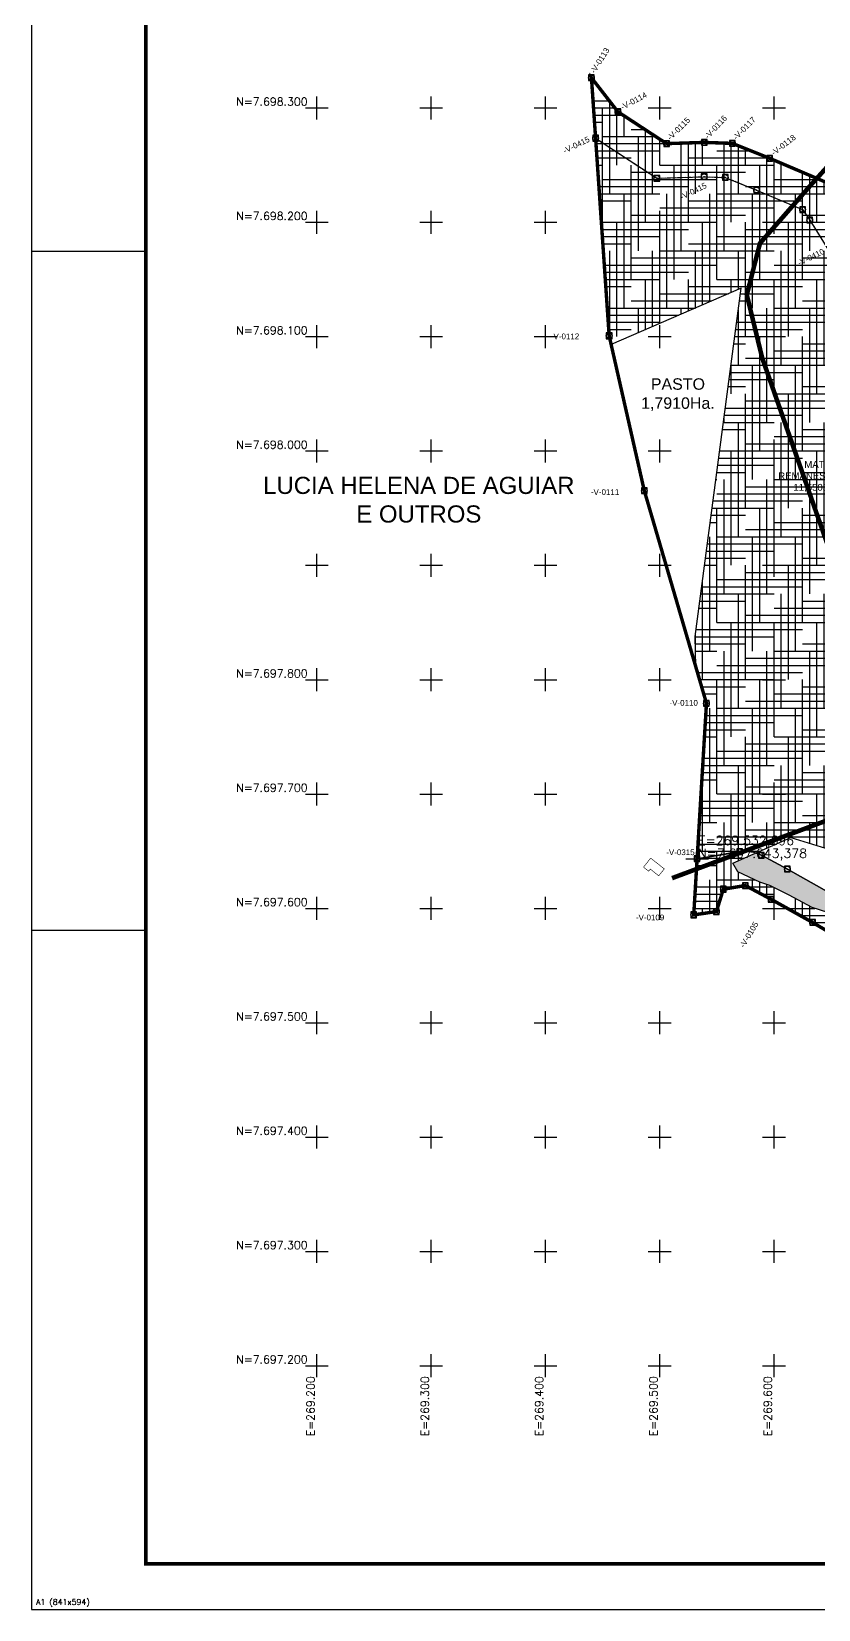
# Model space of a CAD drawing. Extents: x 268950 to 272314, y 7696987 to 7699363.
# Drawn here: x 268950 to 269639, y 7696987 to 7698367 of the extents above; entities that cross this region are included whole.
import ezdxf

# ---------------------------------------------------------------- set-up
doc = ezdxf.new("R2010")
doc.units = 0
doc.header["$LTSCALE"] = 40
doc.header["$MEASUREMENT"] = 0
doc.header["$PDMODE"] = 96
doc.header["$PDSIZE"] = 5
doc.linetypes.add('HIDDEN', pattern=[0.375, 0.25, -0.125])
for name, color, linetype in [('divi', 7, 'Continuous'), ('ESTRDA', 41, 'Continuous'), ('GRADE', 7, 'Continuous'), ('GRADE-EIXO', 9, 'Continuous'), ('POL_APP', 41, 'Continuous'), ('PRENCHIMENTO', 254, 'Continuous'), ('PT_TIPO-V', 7, 'Continuous'), ('TRACKLOGS', 7, 'Continuous')]:
    doc.layers.add(name, color=color, linetype=linetype)
doc.layers.add('pena 02', color=1, linetype='Continuous', lineweight=25)
doc.styles.add('ARIAL', font='arial.ttf')
doc.styles.add('ROMANS', font='romans.shx')
doc.styles.get("Standard").update_dxf_attribs({"font": 'arial.ttf'})
doc.styles.add('style1', font='arial.ttf')
doc.linetypes.add('CERCA', pattern='A,12.7,-4,["X",Standard,S=2,R=0,X=-2,Y=-1],-4', length=20.7)

# ---------------------------------------------------------------- blocks, each defined once
blk = doc.blocks.new('A1')
at = {"color": 9}
for p, q in [((0, 297), (25, 297)), ((0, 148.5), (25, 148.5))]:
    blk.add_line(p, q, dxfattribs=at)
blk.add_lwpolyline([(841, 0), (841, 594), (0, 594), (0, 0)], close=True, dxfattribs=at)
at = {"color": 7, "const_width": 0.8}
blk.add_lwpolyline([(25, 10), (831, 10), (831, 584), (25, 584)], close=True, dxfattribs=at)
at = {"style": 'ROMANS'}
blk.add_text('A1 (841x594)', height=1.25, dxfattribs=at).set_placement((1, 1))
blk = doc.blocks.new('BL-GRADEI')
at = {"layer": 'GRADE', "color": 8}
for p, q in [((-2.5, 0), (2.5, 0)), ((0, -2.5), (0, 2.5))]:
    blk.add_line(p, q, dxfattribs=at)
at = {"layer": 'GRADE', "color": 8, "style": 'ROMANS'}
blk.add_attdef('E-N', (0.5, 0.5), '', height=1.75, dxfattribs=at)
blk = doc.blocks.new('BL-GRADE')
at = {"layer": 'GRADE', "color": 8}
for p, q in [((-2.5, 0), (2.5, 0)), ((0, -2.5), (0, 2.5))]:
    blk.add_line(p, q, dxfattribs=at)
at = {"layer": 'GRADE', "color": 8, "style": 'ROMANS'}
blk.add_attdef('ESTE', (0.2, 3), '', height=2, rotation=0.0001, dxfattribs=at)
blk.add_attdef('NORTE', (0.2, 0.2), '', height=2, dxfattribs=at)
blk = doc.blocks.new('POL_APP')
at = {"layer": 'POL_APP', "color": 1, "linetype": 'Continuous', "ltscale": 50}
blk.add_lwpolyline([(269644.8, 7698235.3), (269596.1, 7698256), (269563.6, 7698269), (269538.9, 7698269.9), (269505.9, 7698268.8), (269463.4, 7698296.7), (269440.2, 7698326.4), (269443.9, 7698273.6), (269497.4, 7698238.5), (269538.9, 7698239.8), (269557.3, 7698239.2), (269584.7, 7698228.2), (269625, 7698211.1), (269631.3, 7698201.9), (269647.8, 7698175.6)], dxfattribs=at)
blk.add_lwpolyline([(269648.6, 7697613.7), (269611.7, 7697634.3), (269589, 7697646.4, 0.165048), (269569.9, 7697649.6), (269532.7, 7697643.4), (269529.7, 7697594.3), (269549.6, 7697597.2), (269555.6, 7697616.8), (269574.9, 7697620), (269597.3, 7697608), (269633.7, 7697587.7), (269655.3, 7697575)], format="xyb", dxfattribs=at)

msp = doc.modelspace()

# ---------------------------------------------------------------- hatches: boundary and pattern name
at = {"layer": 'PRENCHIMENTO', "linetype": 'HIDDEN', "ltscale": 50}
h = msp.add_hatch(dxfattribs=at)
h.set_pattern_fill('HOUND', color=1, scale=100)
h.paths.add_polyline_path([(270042.794, 7697771.989), (270017.771, 7697778.353), (270001, 7697791.881), (269980.753, 7697798.926), (269951.35, 7697805.126), (269939.743, 7697818.406), (269926.984, 7697826.627), (269924.246, 7697844.34), (269916.23, 7697858.899), (269852.019, 7697904.759), (269804.775, 7697946.99), (269790.076, 7697974.019), (269778.775, 7698013.993), (269782.598, 7698075.233), (269788.451, 7698094.375), (269788.629, 7698115.618), (269767.886, 7698144.747), (269741.322, 7698170.354), (269707.29, 7698191.218), (269696.735, 7698193.039), (269667.031, 7698201.383), (269656.344, 7698218.36), (269644.751, 7698235.283), (269596.137, 7698255.961), (269563.55, 7698269.014), (269538.908, 7698269.864), (269505.942, 7698268.783), (269463.353, 7698296.661), (269440.244, 7698326.351), (269443.869, 7698273.56), (269497.447, 7698238.488), (269538.882, 7698239.847), (269557.269, 7698239.213), (269584.687, 7698228.231), (269624.95, 7698211.104), (269631.265, 7698201.886), (269647.797, 7698175.624), (269690.11, 7698163.739), (269696.517, 7698162.633), (269722.855, 7698146.486), (269745.062, 7698125.078), (269758.549, 7698106.141), (269758.489, 7698098.982), (269752.877, 7698080.628), (269748.514, 7698010.756), (269762.12, 7697962.632), (269780.904, 7697928.09), (269833.248, 7697881.3), (269894.993, 7697837.201), (269897.337, 7697822.043, 0.21444639), (269910.735, 7697801.409), (269919.939, 7697795.478), (269928.762, 7697785.383, 0.02561658), (269930.9, 7697783.177, 0.13639244), (269945.16, 7697775.772), (269972.695, 7697769.965), (269986.22, 7697765.259), (269998.937, 7697755.002, 0.10783778), (270010.377, 7697749.278), (270032.815, 7697743.572), (270047.214, 7697737.031, 0.09610537), (270058.328, 7697734.372), (270084.73, 7697733.232), (270091.753, 7697728.086, 0.02456765), (270094.212, 7697726.463), (270113.088, 7697715.298, 0.08773099), (270122.869, 7697711.626), (270141.332, 7697708.187), (270182.422, 7697682.804), (270184.671, 7697682.831), (270195.821, 7697704.598), (270212.854, 7697690.589), (270234.397, 7697668.708), (270246.441, 7697666.566), (270252.196, 7697649.511), (270263.704, 7697649.668), (270280.725, 7697653.872), (270287.699, 7697639.43), (270297.392, 7697613.853), (270303.913, 7697598.7), (270314.4, 7697590.096), (270325.985, 7697587.31), (270333.387, 7697578.193), (270336.69, 7697568.565), (270316.585, 7697562.723), (270317.133, 7697558.24), (270319.071, 7697556.326), (270337.209, 7697560.813), (270342.668, 7697570.958), (270329.682, 7697607.994), (270324.37, 7697623.685), (270310.742, 7697635.654), (270297.57, 7697646.758), (270290.941, 7697655.78), (270279.313, 7697658.48), (270258.687, 7697662.388), (270258.745, 7697662.446), (270248.121, 7697671.804), (270238.678, 7697676.779), (270230.519, 7697684.286), (270216.208, 7697697.515), (270204.79, 7697713.074), (270190.776, 7697712.906), (270152.332, 7697736.655), (270128.362, 7697741.119), (270109.485, 7697752.284), (270095.119, 7697762.812), (270059.622, 7697764.344)])
h = msp.add_hatch(dxfattribs=at)
h.set_pattern_fill('HOUND', color=70, scale=100)
h.paths.add_polyline_path([(269727.431, 7697907.115), (269735.095, 7697921.443), (269769.216, 7697938.508), (269804.677, 7697893.237), (269801.565, 7697884.058), (269788.275, 7697873.044), (269786.597, 7697858.491), (269802.237, 7697859.853), (269824.562, 7697889.064), (269780.904, 7697928.09), (269762.12, 7697962.632), (269748.514, 7698010.756), (269752.877, 7698080.628), (269758.489, 7698098.982), (269758.549, 7698106.141), (269745.062, 7698125.078), (269722.855, 7698146.486), (269696.517, 7698162.633), (269690.11, 7698163.739), (269647.797, 7698175.624), (269631.265, 7698201.886), (269624.95, 7698211.104), (269584.687, 7698228.231), (269557.269, 7698239.213), (269538.882, 7698239.847), (269497.447, 7698238.488), (269443.869, 7698273.56), (269455.737, 7698100.707), (269457.457, 7698093.131), (269571.322, 7698142.339), (269531.047, 7697837.636), (269531.43, 7697811.596), (269540.878, 7697779.298), (269532.696, 7697643.378), (269569.947, 7697649.562, -0.1217636), (269584.302, 7697648.443), (269614.639, 7697661.963), (269648.726, 7697651.614), (269736.291, 7697601.26), (269779.417, 7697588.224), (269797.36, 7697600.172), (269659.893, 7697666.537), (269665.046, 7697678.817), (269747.124, 7697712.555), (269750.328, 7697726.645), (269744.649, 7697742.025), (269706.743, 7697795.769), (269671.409, 7697851.705), (269682.7, 7697858.584), (269664.07, 7697875.319)])
h.paths.add_polyline_path([(269610.468, 7697961.968), (269666.584, 7697961.968), (269666.584, 7697994.357), (269610.468, 7697994.357)], flags=24)
h = msp.add_hatch(dxfattribs=at)
h.set_pattern_fill('HOUND', color=1, scale=100)
h.paths.add_polyline_path([(269884.24, 7697485.039), (269882.409, 7697485.962), (269880.755, 7697486.75), (269861.083, 7697477.37), (269853.565, 7697488.234), (269847.691, 7697497.944), (269838.962, 7697513.877), (269822.02, 7697525.055), (269809.729, 7697533.541), (269793.639, 7697525.821), (269776.607, 7697524.893), (269762.828, 7697527.728), (269753.196, 7697530.026), (269746.954, 7697534.21), (269728.906, 7697544.934), (269713.902, 7697542.543), (269708.4, 7697539.242), (269690.223, 7697545.473), (269680.328, 7697566.239), (269661.773, 7697591.631), (269633.398, 7697600.766), (269613.242, 7697611.638), (269596.335, 7697619.904), (269587.521, 7697622.99), (269568.355, 7697632.051), (269564.003, 7697639.396), (269584.302, 7697648.443, 0.1217636), (269569.947, 7697649.562), (269532.696, 7697643.378), (269529.744, 7697594.326), (269549.601, 7697597.197), (269555.641, 7697616.776), (269574.861, 7697619.967), (269597.328, 7697607.99), (269633.711, 7697587.667), (269655.293, 7697575.026), (269663.481, 7697551.001), (269676.594, 7697544.581), (269690.231, 7697535.43), (269701.995, 7697536.734), (269707.431, 7697532.602), (269716.056, 7697532.067), (269720.637, 7697537.831), (269725.624, 7697541.127), (269732.958, 7697534.538), (269735.593, 7697528.544), (269741.076, 7697524.363), (269749.73, 7697524.859), (269757.45, 7697515.693), (269766.551, 7697510.824), (269777.026, 7697510.617), (269796.455, 7697515.905), (269808.36, 7697517.509), (269818.828, 7697519.093), (269828.725, 7697517.46), (269833.664, 7697509.653), (269837.526, 7697500.21), (269834.724, 7697487.962), (269839.848, 7697479.797), (269839.209, 7697468.707), (269844.397, 7697459.477), (269856.754, 7697461.041), (269864.051, 7697461.479), (269869.199, 7697459.025), (269882.46, 7697452.341), (269897.168, 7697450.331), (269907.144, 7697450.783), (269917.588, 7697446.541), (269921.018, 7697440.423), (269936.83, 7697443.048), (269946.053, 7697443.182), (269955.015, 7697438.949), (269964.064, 7697433.244), (269974.606, 7697432.502), (269978.839, 7697439.436), (269988.517, 7697450.709), (269993.023, 7697456.008), (270016.83, 7697477.412), (270043.785, 7697494.485), (270058.821, 7697502.233), (270072.08, 7697512.459), (270092.152, 7697534.286), (270100.098, 7697541.632), (270109.607, 7697545.486), (270120.227, 7697541.352), (270134.229, 7697530.055), (270136.126, 7697538.269), (270139.334, 7697553.897), (270131.156, 7697564.992), (270127.983, 7697570.526), (270120.489, 7697573.443, 0.19133452), (270098.34, 7697573.289), (270088.831, 7697569.436, 0.09053605), (270079.733, 7697563.661), (270070.894, 7697555.489), (270051.73, 7697534.651), (270042.657, 7697527.653), (270030.043, 7697521.153, 0.02221043), (270027.732, 7697519.829), (270026.182, 7697518.847), (270030.097, 7697504.463), (270026.983, 7697493.24), (269986.313, 7697467.659), (269973.834, 7697463.436), (269965.279, 7697463.65), (269960.402, 7697449.305), (269955.124, 7697445.494), (269929.298, 7697448.608), (269918.36, 7697451.495), (269892.882, 7697458.016)])
h = msp.add_hatch(dxfattribs=at)
h.set_pattern_fill('GRASS', color=1, scale=5)
h.set_pattern_definition([(90, (0, 0), (-3.535533905, 3.535533905), [0.9375, -6.133567815]), (45, (0, 0), (-3.535533906, 3.535533906), [0.9375, -4.0625]), (135, (0, 0), (-3.535533906, -3.535533906), [0.9375, -4.0625])])
h.paths.add_polyline_path([(270026.983, 7697493.24), (270030.097, 7697504.463), (270026.182, 7697518.847), (270000.777, 7697502.756, 0.04194816), (269996.772, 7697499.721), (269972.966, 7697478.317, 0.03346724), (269970.169, 7697475.441), (269965.709, 7697470.196), (269963.803, 7697467.977), (269958.865, 7697470.309, 0.11444435), (269945.617, 7697473.179), (269934.14, 7697473.012), (269932.72, 7697472.776), (269918.432, 7697478.578, 0.10817303), (269905.787, 7697480.752), (269898.531, 7697480.424), (269891.487, 7697481.386), (269884.24, 7697485.039), (269892.882, 7697458.016), (269918.36, 7697451.495), (269929.298, 7697448.608), (269955.124, 7697445.494), (269960.402, 7697449.305), (269965.279, 7697463.65), (269973.834, 7697463.436), (269986.313, 7697467.659)])
h.paths.add_polyline_path([(269854.078, 7697533.498, 0.21400203), (269833.608, 7697547.06), (269824.291, 7697548.597, 0.07447555), (269815.404, 7697548.728), (269792.45, 7697545.637, 0.03297951), (269788.576, 7697544.852), (269775.183, 7697541.207), (269772.675, 7697544.185, 0.16698334), (269755.954, 7697554.206), (269745.676, 7697563.442, 0.30579796), (269712.439, 7697568.074), (269697.835, 7697566.456), (269691.617, 7697570.629), (269687.859, 7697572.469), (269683.689, 7697584.703, 0.18002094), (269670.456, 7697600.912), (269648.609, 7697613.709), (269611.7, 7697634.324), (269588.973, 7697646.44, 0.04243132), (269584.302, 7697648.443), (269564.003, 7697639.396), (269568.355, 7697632.051), (269587.521, 7697622.99), (269596.335, 7697619.904), (269613.242, 7697611.638), (269633.398, 7697600.766), (269661.773, 7697591.631), (269680.328, 7697566.239), (269690.223, 7697545.473), (269708.4, 7697539.242), (269713.902, 7697542.543), (269728.906, 7697544.934), (269746.954, 7697534.21), (269753.196, 7697530.026), (269762.828, 7697527.728), (269776.607, 7697524.893), (269793.639, 7697525.821), (269809.729, 7697533.541), (269822.02, 7697525.055), (269838.962, 7697513.877), (269847.691, 7697497.944), (269853.565, 7697488.234), (269861.083, 7697477.37), (269880.755, 7697486.75), (269869.979, 7697491.889), (269867.761, 7697491.756), (269866.739, 7697493.385, 0.15568529), (269865.293, 7697511.568), (269860.43, 7697523.457)])
h.paths.add_polyline_path([(269914.283, 7697451.89), (269955.964, 7697451.89), (269955.964, 7697474.279), (269914.283, 7697474.279)], flags=25)
h.paths.add_polyline_path([(269705.374, 7697547.151), (269747.055, 7697547.151), (269747.055, 7697569.54), (269705.374, 7697569.54)], flags=24)

# ---------------------------------------------------------------- linework, layer by layer
at = {"color": 6, "linetype": 'HIDDEN', "ltscale": 50, "const_width": 0.5}
msp.add_lwpolyline([(269485.815, 7697636.031), (269490.288, 7697632.507), (269491.738, 7697634.348), (269499.051, 7697628.492), (269504.005, 7697634.503), (269492.04, 7697643.931), (269485.815, 7697636.031)], dxfattribs=at)
at = {"linetype": 'Continuous', "ltscale": 50}
for p in [(269443.869, 7698273.56), (269497.447, 7698238.488), (269557.269, 7698239.213), (269584.687, 7698228.231), (269624.95, 7698211.104), (269631.265, 7698201.886), (269569.947, 7697649.562), (269588.973, 7697646.44), (269611.7, 7697634.324)]:
    msp.add_point(p, dxfattribs=at)
at = {"color": 1, "linetype": 'Continuous', "ltscale": 50}
msp.add_point((269532.696, 7697643.378), dxfattribs=at)
at = {"layer": 'ESTRDA', "const_width": 4}
for points in [[(269717.809, 7698327.673), (269632.61, 7698233.033), (269587.699, 7698181.662), (269576.16, 7698136.523), (269589.638, 7698081.396), (269654.489, 7697896.17), (269668.569, 7697848.331), (269707.778, 7697786.924), (269734.448, 7697749.235), (269746.307, 7697725.806), (269760.723, 7697686.336)], [(270191.458, 7697667.343), (270160.411, 7697668.28), (270083.121, 7697685.111), (270012.334, 7697695.554), (269908.196, 7697746.139), (269857.117, 7697674.097), (269809.546, 7697677.949), (269770.393, 7697684.355), (269753.533, 7697687.306), (269722.574, 7697689.632), (269676.219, 7697688.053), (269510.764, 7697626.411)]]:
    msp.add_lwpolyline(points, dxfattribs=at)
at = {"layer": 'pena 02', "linetype": 'CERCA', "ltscale": 0.05, "const_width": 1}
msp.add_lwpolyline([(269440.325, 7698325.178), (269455.737, 7698100.707), (269486.485, 7697965.241), (269540.878, 7697779.298), (269529.744, 7697594.326)], dxfattribs=at)
at = {"layer": 'PRENCHIMENTO', "color": 254, "linetype": 'HIDDEN', "ltscale": 2}
msp.add_lwpolyline([(269644.751, 7698235.283, 3, 3, 0), (269596.137, 7698255.961, 3, 3, 0), (269563.55, 7698269.014, 3, 3, 0), (269538.908, 7698269.864, 3, 3, 0), (269505.942, 7698268.783, 3, 3, 0), (269463.353, 7698296.661, 3, 3, 0), (269440.244, 7698326.351, 3, 3, 0), (269455.737, 7698100.707, 3, 3, 0), (269486.485, 7697965.241, 3, 3, 0), (269540.878, 7697779.298, 3, 3, 0), (269529.744, 7697594.326, 3, 3, 0), (269549.601, 7697597.197, 3, 3, 0), (269555.641, 7697616.776, 3, 3, 0), (269574.861, 7697619.967, 3, 3, 0), (269597.328, 7697607.99, 3, 3, 0), (269633.711, 7697587.667, 3, 3, 0), (269655.293, 7697575.026, 3, 3, 0)], format="xyseb", dxfattribs=at)
at = {"layer": 'PRENCHIMENTO', "color": 1, "linetype": 'HIDDEN', "ltscale": 50}
msp.add_lwpolyline([(269571.322, 7698142.339), (269457.457, 7698093.131), (269486.485, 7697965.241), (269531.43, 7697811.596), (269531.047, 7697837.636)], close=True, dxfattribs=at)
at = {"layer": 'PT_TIPO-V', "color": 5}
for p in [(269440.244, 7698326.351), (269440.244, 7698326.351), (269440.244, 7698326.351), (269440.244, 7698326.351), (269463.353, 7698296.661), (269463.353, 7698296.661), (269505.942, 7698268.783), (269538.908, 7698269.864), (269538.908, 7698269.864), (269563.55, 7698269.014), (269563.55, 7698269.014), (269596.137, 7698255.961), (269596.137, 7698255.961), (269455.737, 7698100.707), (269455.737, 7698100.707), (269486.485, 7697965.241), (269486.485, 7697965.241), (269540.878, 7697779.298), (269555.641, 7697616.776), (269555.641, 7697616.776), (269574.861, 7697619.967), (269574.861, 7697619.967), (269529.744, 7697594.326), (269529.744, 7697594.326), (269549.601, 7697597.197), (269549.601, 7697597.197), (269633.711, 7697587.667), (269633.711, 7697587.667)]:
    msp.add_point(p, dxfattribs=at)
at = {"layer": 'PT_TIPO-V', "color": 1}
for p in [(269505.942, 7698268.783), (269540.878, 7697779.298), (269597.328, 7697607.99), (269597.328, 7697607.99)]:
    msp.add_point(p, dxfattribs=at)
at = {"layer": 'PT_TIPO-V', "color": 1, "linetype": 'HIDDEN', "ltscale": 50}
msp.add_point((269538.882, 7698239.847), dxfattribs=at)
at = {"layer": 'TRACKLOGS', "color": 4, "const_width": 2}
for points in [[(269440.244, 7698326.351), (269463.353, 7698296.661), (269505.942, 7698268.783), (269538.908, 7698269.864), (269563.55, 7698269.014), (269596.137, 7698255.961), (269644.751, 7698235.283), (269656.344, 7698218.36), (269667.031, 7698201.383), (269696.735, 7698193.039), (269707.29, 7698191.218), (269741.322, 7698170.354), (269767.886, 7698144.747), (269788.629, 7698115.618), (269788.451, 7698094.375), (269782.598, 7698075.233), (269778.775, 7698013.993), (269790.076, 7697974.019), (269804.775, 7697946.99), (269852.019, 7697904.759), (269916.046, 7697859.031)], [(269529.744, 7697594.326), (269549.601, 7697597.197), (269555.641, 7697616.776), (269574.861, 7697619.967), (269597.328, 7697607.99), (269633.711, 7697587.667), (269655.293, 7697575.026)]]:
    msp.add_lwpolyline(points, dxfattribs=at)
at = {"layer": 'TRACKLOGS', "color": 4, "linetype": 'HIDDEN', "ltscale": 0.3}
msp.add_lwpolyline([(269443.869, 7698273.56), (269497.447, 7698238.488), (269538.882, 7698239.847), (269557.269, 7698239.213), (269584.687, 7698228.231), (269624.95, 7698211.104), (269631.265, 7698201.886), (269647.797, 7698175.624), (269690.11, 7698163.739), (269696.517, 7698162.633), (269722.855, 7698146.486), (269745.062, 7698125.078), (269758.549, 7698106.141), (269758.489, 7698098.982), (269752.877, 7698080.628), (269748.514, 7698010.756), (269762.12, 7697962.632), (269780.904, 7697928.09), (269833.248, 7697881.3), (269894.993, 7697837.201), (269897.337, 7697822.043, 0.21444639), (269910.735, 7697801.409), (269919.939, 7697795.478)], format="xyb", dxfattribs=at)
at = {"layer": 'TRACKLOGS', "color": 6}
msp.add_lwpolyline([(269531.43, 7697811.596), (269531.047, 7697837.636), (269571.322, 7698142.339), (269457.457, 7698093.131)], dxfattribs=at)
at = {"layer": 'TRACKLOGS', "color": 3}
msp.add_lwpolyline([(269661.773, 7697591.631), (269633.398, 7697600.766), (269613.242, 7697611.638), (269596.335, 7697619.904), (269587.521, 7697622.99), (269568.355, 7697632.051), (269564.003, 7697639.396), (269614.639, 7697661.963), (269648.726, 7697651.614)], dxfattribs=at)
at = {"layer": 'TRACKLOGS', "color": 4}
msp.add_lwpolyline([(269532.696, 7697643.378), (269569.947, 7697649.562, -0.16504765), (269588.973, 7697646.44), (269611.7, 7697634.324), (269648.609, 7697613.709), (269670.456, 7697600.912, -0.18002094), (269683.689, 7697584.703), (269687.859, 7697572.469), (269691.617, 7697570.629), (269697.835, 7697566.456), (269712.439, 7697568.074)], format="xyb", dxfattribs=at)

# ---------------------------------------------------------------- block references
at = {"ltscale": 50, "xscale": 4, "yscale": 4, "zscale": 4}
msp.add_blockref('A1', (268950.33, 7696986.884), dxfattribs=at)
at = {"color": 70, "linetype": 'Continuous'}
msp.add_blockref('POL_APP', (0, 0), dxfattribs=at)
at = {"linetype": 'Continuous', "ltscale": 50, "xscale": 4, "yscale": 4, "zscale": 4}
msp.add_blockref('BL-GRADE', (269532.696, 7697643.378), dxfattribs=at).add_auto_attribs({'NORTE': 'N=7.697.643,378', 'ESTE': 'E=269.532,696'})
at = {"layer": 'GRADE-EIXO', "color": 8, "linetype": 'HIDDEN', "ltscale": 50, "xscale": 4, "yscale": 4, "zscale": 4}
for p in [(269200, 7698300), (269300, 7698300), (269400, 7698300), (269500, 7698300), (269600, 7698300), (269200, 7698200), (269300, 7698200), (269400, 7698200), (269500, 7698200), (269600, 7698200), (269200, 7698100), (269300, 7698100), (269400, 7698100), (269500, 7698100), (269600, 7698100), (269200, 7698000), (269300, 7698000), (269400, 7698000), (269500, 7698000), (269600, 7698000), (269200, 7697900), (269300, 7697900), (269400, 7697900), (269500, 7697900), (269600, 7697900), (269200, 7697800), (269300, 7697800), (269400, 7697800), (269500, 7697800), (269600, 7697800), (269200, 7697700), (269300, 7697700), (269400, 7697700), (269500, 7697700), (269600, 7697700), (269200, 7697600), (269300, 7697600), (269400, 7697600), (269500, 7697600), (269600, 7697600), (269200, 7697500), (269300, 7697500), (269400, 7697500), (269500, 7697500), (269600, 7697500), (269200, 7697400), (269300, 7697400), (269400, 7697400), (269500, 7697400), (269600, 7697400), (269200, 7697300), (269300, 7697300), (269400, 7697300), (269500, 7697300), (269600, 7697300), (269200, 7697200), (269300, 7697200), (269400, 7697200), (269500, 7697200), (269600, 7697200)]:
    msp.add_blockref('BL-GRADEI', p, dxfattribs=at)

# ---------------------------------------------------------------- texts
at = {"color": 1, "linetype": 'Continuous', "ltscale": 0.25, "insert": (269638.624, 7697982.664), "char_height": 6, "attachment_point": 5, "style": 'style1'}
msp.add_mtext('\\PMATO \\PREMANESCENTE\\P11,5503Ha.', dxfattribs=at)
at = {"layer": 'divi', "linetype": 'Continuous', "ltscale": 0.25, "insert": (269515.897, 7698049.293), "char_height": 10, "attachment_point": 5, "style": 'style1'}
msp.add_mtext('PASTO\\P1,7910Ha.', dxfattribs=at)
at = {"layer": 'GRADE', "color": 8, "linetype": 'HIDDEN', "ltscale": 50, "style": 'ROMANS'}
for s, p in [('N=7.698.300', (269129.464, 7698302)), ('N=7.698.200', (269129.464, 7698202)), ('N=7.698.100', (269129.464, 7698102)), ('N=7.698.000', (269129.464, 7698002)), ('N=7.697.800', (269129.464, 7697802)), ('N=7.697.700', (269129.464, 7697702)), ('N=7.697.600', (269129.464, 7697602)), ('N=7.697.500', (269129.464, 7697502)), ('N=7.697.400', (269129.464, 7697402)), ('N=7.697.300', (269129.464, 7697302)), ('N=7.697.200', (269129.464, 7697202))]:
    msp.add_text(s, height=7, dxfattribs=at).set_placement(p)
for s, p in [('E=269.200', (269198, 7697138.319)), ('E=269.300', (269298, 7697138.319)), ('E=269.400', (269398, 7697138.319)), ('E=269.500', (269498, 7697138.319)), ('E=269.600', (269598, 7697138.319))]:
    msp.add_text(s, height=7, rotation=90, dxfattribs=at).set_placement(p)
at = {"layer": 'pena 02', "linetype": 'Continuous', "ltscale": 0.25, "insert": (269289.196, 7697957.312), "char_height": 15, "attachment_point": 5}
msp.add_mtext('LUCIA HELENA DE AGUIAR\\PE OUTROS', dxfattribs=at)
at = {"layer": 'PT_TIPO-V', "linetype": 'HIDDEN', "ltscale": 50, "style": 'ARIAL'}
for s, rotation, p in [('-V-0113', 57.655221, (269443.048, 7698329.614)), ('-V-0114', 28.048179, (269467.403, 7698298.114)), ('-V-0116', 46.762534, (269542.278, 7698272.539)), ('-V-0117', 45.210269, (269566.991, 7698271.596)), ('-V-0415', 26.097172, (269416.97, 7698259.938)), ('-V-0118', 37.584727, (269599.89, 7698258.065))]:
    msp.add_text(s, height=5, rotation=rotation, dxfattribs=at).set_placement(p)
at = {"layer": 'PT_TIPO-V', "color": 1, "style": 'ARIAL'}
msp.add_text('-V-0115', height=5, rotation=44.666743, dxfattribs=at).set_placement((269509.408, 7698271.333))
at = {"layer": 'PT_TIPO-V', "color": 1, "linetype": 'HIDDEN', "ltscale": 50, "style": 'ARIAL'}
for s, rotation, p in [('-V-0415', 26.097172, (269519.369, 7698219.564)), ('-V-0410', 26.097172, (269622.288, 7698161.899)), ('-V-0105', 59.011623, (269573.804, 7697565.091))]:
    msp.add_text(s, height=5, rotation=rotation, dxfattribs=at).set_placement(p)
at = {"layer": 'PT_TIPO-V', "linetype": 'HIDDEN', "ltscale": 50, "style": 'ARIAL'}
for s, p in [('-V-0112', (269404.705, 7698097.723)), ('-V-0111', (269439.734, 7697961.599)), ('-V-0109', (269479.135, 7697589.555))]:
    msp.add_text(s, height=5, dxfattribs=at).set_placement(p)
at = {"layer": 'PT_TIPO-V', "color": 1, "style": 'ARIAL'}
for s, p in [('-V-0110', (269508.521, 7697777.233)), ('-V-0315', (269505.69, 7697646.571))]:
    msp.add_text(s, height=5, dxfattribs=at).set_placement(p)

doc.saveas('drawing.dxf')
